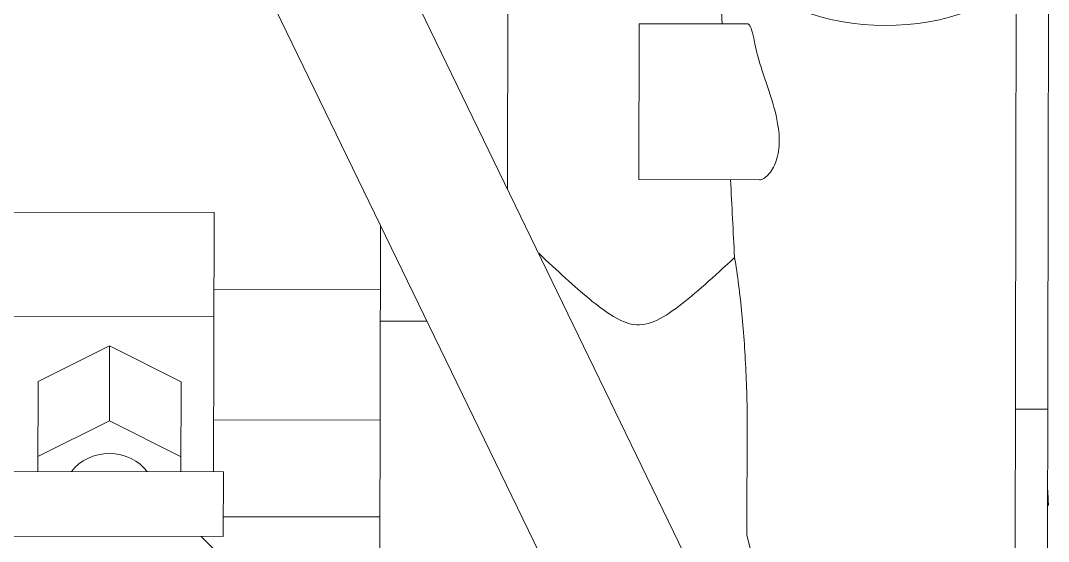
# Model space of a CAD drawing. Extents: x 766778 to 845620, y 133762 to 209800.
# Drawn here: x 786536.6 to 786661.9, y 191220.5 to 191284 of the extents above; entities that cross this region are included whole.
import ezdxf

# ---------------------------------------------------------------- set-up
doc = ezdxf.new("R2010")
doc.units = 0
doc.header["$MEASUREMENT"] = 0
doc.layers.get('0').update_dxf_attribs({"color": 1, "linetype": 'CONTINUOUS'})
doc.layers.add('LA-4748_SHOWN', color=2, linetype='CONTINUOUS', lineweight=53)

# ---------------------------------------------------------------- blocks, each defined once
blk = doc.blocks.new('ENGINE')
at = {"layer": 'LA-4748_SHOWN', "color": 252, "lineweight": 5}
for p, q in [((945548.09, 206007.45), (945547.81, 205954.37)), ((945527.35, 205996.95), (945590.32, 205865.88)), ((945513.04, 205990.07), (945576.01, 205859.01)), ((945609.44, 205883.12), (945609.96, 205982.09)), ((945613.21, 205856.27), (945613.85, 205978.27)), ((945563.82, 205955.48), (945563.92, 205974.48)), ((945563.92, 205974.48), (945577.21, 205974.41)), ((945577.21, 205974.41), (945577.24, 205974.4)), ((945577.24, 205974.4), (945577.27, 205974.39)), ((945577.27, 205974.39), (945577.29, 205974.38)), ((945577.29, 205974.38), (945577.32, 205974.35)), ((945577.32, 205974.35), (945577.35, 205974.32)), ((945577.35, 205974.32), (945577.38, 205974.29)), ((945577.38, 205974.29), (945577.41, 205974.24)), ((945577.41, 205974.24), (945577.44, 205974.19)), ((945577.44, 205974.19), (945577.47, 205974.13)), ((945577.47, 205974.13), (945577.5, 205974.06)), ((945577.5, 205974.06), (945577.53, 205973.98)), ((945577.53, 205973.98), (945577.57, 205973.9)), ((945577.57, 205973.9), (945577.6, 205973.8)), ((945577.6, 205973.8), (945577.63, 205973.7)), ((945577.63, 205973.7), (945577.67, 205973.59)), ((945577.67, 205973.59), (945577.7, 205973.46)), ((945577.7, 205973.46), (945577.74, 205973.33)), ((945577.74, 205973.33), (945577.78, 205973.18)), ((945577.78, 205973.18), (945577.82, 205973.02)), ((945577.82, 205973.02), (945577.85, 205972.85)), ((945577.85, 205972.85), (945577.89, 205972.66)), ((945577.89, 205972.66), (945577.94, 205972.45)), ((945577.94, 205972.45), (945577.98, 205972.23)), ((945577.98, 205972.23), (945578.02, 205971.98)), ((945578.09, 205971.63), (945578.02, 205971.98)), ((945578.17, 205971.26), (945578.09, 205971.63)), ((945578.27, 205970.87), (945578.17, 205971.26)), ((945578.37, 205970.47), (945578.27, 205970.87)), ((945578.5, 205970.04), (945578.37, 205970.47)), ((945578.63, 205969.6), (945578.5, 205970.04)), ((945578.77, 205969.14), (945578.63, 205969.6)), ((945578.92, 205968.68), (945578.77, 205969.14)), ((945579.07, 205968.21), (945578.92, 205968.68)), ((945579.23, 205967.73), (945579.07, 205968.21)), ((945579.39, 205967.25), (945579.23, 205967.73)), ((945579.55, 205966.76), (945579.39, 205967.25)), ((945579.72, 205966.27), (945579.55, 205966.76)), ((945579.88, 205965.77), (945579.72, 205966.27)), ((945580.03, 205965.27), (945579.88, 205965.77)), ((945580.18, 205964.76), (945580.03, 205965.27)), ((945580.33, 205964.25), (945580.18, 205964.76)), ((945580.46, 205963.75), (945580.33, 205964.25)), ((945580.58, 205963.24), (945580.46, 205963.75)), ((945580.68, 205962.75), (945580.58, 205963.24)), ((945580.77, 205962.27), (945580.68, 205962.75)), ((945580.85, 205961.81), (945580.77, 205962.27)), ((945580.9, 205961.36), (945580.85, 205961.81)), ((945580.94, 205960.94), (945580.9, 205961.36)), ((945580.96, 205960.53), (945580.94, 205960.94)), ((945580.91, 205959.19), (945580.94, 205959.5)), ((945580.94, 205959.5), (945580.96, 205959.82)), ((945580.97, 205960.14), (945580.96, 205960.53)), ((945580.96, 205959.82), (945580.97, 205960.14)), ((945580.67, 205957.99), (945580.75, 205958.28)), ((945580.75, 205958.28), (945580.82, 205958.58)), ((945580.82, 205958.58), (945580.87, 205958.88)), ((945580.87, 205958.88), (945580.91, 205959.19)), ((945580.14, 205956.72), (945580.26, 205956.95)), ((945580.26, 205956.95), (945580.38, 205957.19)), ((945580.38, 205957.19), (945580.49, 205957.44)), ((945580.49, 205957.44), (945580.59, 205957.71)), ((945580.59, 205957.71), (945580.67, 205957.99)), ((945579.18, 205955.63), (945579.32, 205955.74)), ((945579.32, 205955.74), (945579.46, 205955.86)), ((945579.46, 205955.86), (945579.6, 205955.99)), ((945579.6, 205955.99), (945579.73, 205956.15)), ((945579.73, 205956.15), (945579.87, 205956.32)), ((945579.87, 205956.32), (945580.01, 205956.51)), ((945580.01, 205956.51), (945580.14, 205956.72)), ((945563.82, 205955.48), (945578.54, 205955.4)), ((945578.54, 205955.4), (945578.66, 205955.41)), ((945578.66, 205955.41), (945578.78, 205955.44)), ((945578.78, 205955.44), (945578.91, 205955.48)), ((945578.91, 205955.48), (945579.05, 205955.55)), ((945579.05, 205955.55), (945579.18, 205955.63)), ((945486.6, 205951.78), (945512, 205951.65)), ((945511.83, 205920.01), (945512, 205951.65)), ((945532.03, 205901.27), (945532.29, 205950.01)), ((945552, 205946.12), (945551.58, 205946.52)), ((945552.42, 205945.73), (945552, 205946.12)), ((945552.83, 205945.34), (945552.42, 205945.73)), ((945575.46, 205945.93), (945575, 205945.5)), ((945575.46, 205945.93), (945575.53, 205945.53)), ((945553.24, 205944.95), (945552.83, 205945.34)), ((945553.65, 205944.57), (945553.24, 205944.95)), ((945554.05, 205944.2), (945553.65, 205944.57)), ((945574.08, 205944.66), (945573.62, 205944.24)), ((945574.54, 205945.08), (945574.08, 205944.66)), ((945575, 205945.5), (945574.54, 205945.08)), ((945575.53, 205945.53), (945575.6, 205945.12)), ((945575.6, 205945.12), (945575.66, 205944.71)), ((945575.66, 205944.71), (945575.73, 205944.29)), ((945554.44, 205943.84), (945554.05, 205944.2)), ((945554.83, 205943.48), (945554.44, 205943.84)), ((945555.21, 205943.14), (945554.83, 205943.48)), ((945555.59, 205942.8), (945555.21, 205943.14)), ((945572.72, 205943.43), (945572.29, 205943.04)), ((945573.17, 205943.83), (945572.72, 205943.43)), ((945573.62, 205944.24), (945573.17, 205943.83)), ((945575.73, 205944.29), (945575.79, 205943.87)), ((945575.79, 205943.87), (945575.84, 205943.44)), ((945575.84, 205943.44), (945575.9, 205943.02)), ((945532.25, 205942.13), (945511.95, 205942.24)), ((945555.96, 205942.47), (945555.59, 205942.8)), ((945556.33, 205942.14), (945555.96, 205942.47)), ((945556.69, 205941.82), (945556.33, 205942.14)), ((945571.01, 205941.93), (945570.6, 205941.58)), ((945571.43, 205942.29), (945571.01, 205941.93)), ((945571.85, 205942.66), (945571.43, 205942.29)), ((945572.29, 205943.04), (945571.85, 205942.66)), ((945575.9, 205943.02), (945575.95, 205942.59)), ((945575.95, 205942.59), (945576.01, 205942.16)), ((945576.01, 205942.16), (945576.06, 205941.72)), ((945557.05, 205941.52), (945556.69, 205941.82)), ((945557.4, 205941.22), (945557.05, 205941.52)), ((945557.75, 205940.93), (945557.4, 205941.22)), ((945558.09, 205940.64), (945557.75, 205940.93)), ((945558.43, 205940.37), (945558.09, 205940.64)), ((945569.79, 205940.91), (945569.39, 205940.59)), ((945570.19, 205941.24), (945569.79, 205940.91)), ((945570.6, 205941.58), (945570.19, 205941.24)), ((945576.06, 205941.72), (945576.11, 205941.28)), ((945576.11, 205941.28), (945576.16, 205940.84)), ((945576.16, 205940.84), (945576.2, 205940.4)), ((945558.76, 205940.11), (945558.43, 205940.37)), ((945559.09, 205939.86), (945558.76, 205940.11)), ((945559.41, 205939.62), (945559.09, 205939.86)), ((945559.73, 205939.4), (945559.41, 205939.62)), ((945560.04, 205939.18), (945559.73, 205939.4)), ((945567.84, 205939.43), (945567.47, 205939.17)), ((945568.23, 205939.7), (945567.84, 205939.43)), ((945568.61, 205939.99), (945568.23, 205939.7)), ((945569, 205940.28), (945568.61, 205939.99)), ((945569.39, 205940.59), (945569, 205940.28)), ((945576.2, 205940.4), (945576.25, 205939.95)), ((945576.25, 205939.95), (945576.29, 205939.51)), ((945576.29, 205939.51), (945576.33, 205939.06)), ((945486.53, 205939.08), (945511.93, 205938.95)), ((945537.92, 205938.29), (945532.23, 205938.32)), ((945560.35, 205938.98), (945560.04, 205939.18)), ((945560.66, 205938.79), (945560.35, 205938.98)), ((945560.97, 205938.61), (945560.66, 205938.79)), ((945561.27, 205938.44), (945560.97, 205938.61)), ((945561.58, 205938.29), (945561.27, 205938.44)), ((945561.89, 205938.15), (945561.58, 205938.29)), ((945562.2, 205938.04), (945561.89, 205938.15)), ((945565.64, 205938.17), (945565.28, 205938.03)), ((945566, 205938.33), (945565.64, 205938.17)), ((945566.37, 205938.51), (945566, 205938.33)), ((945566.73, 205938.71), (945566.37, 205938.51)), ((945567.1, 205938.94), (945566.73, 205938.71)), ((945567.47, 205939.17), (945567.1, 205938.94)), ((945576.33, 205939.06), (945576.37, 205938.6)), ((945576.37, 205938.6), (945576.41, 205938.15)), ((945576.41, 205938.15), (945576.45, 205937.69)), ((945562.51, 205937.93), (945562.2, 205938.04)), ((945562.83, 205937.85), (945562.51, 205937.93)), ((945563.16, 205937.79), (945562.83, 205937.85)), ((945563.5, 205937.76), (945563.16, 205937.79)), ((945563.84, 205937.75), (945563.5, 205937.76)), ((945564.19, 205937.78), (945563.84, 205937.75)), ((945564.55, 205937.83), (945564.19, 205937.78)), ((945564.91, 205937.92), (945564.55, 205937.83)), ((945565.28, 205938.03), (945564.91, 205937.92)), ((945576.45, 205937.69), (945576.49, 205937.23)), ((945576.49, 205937.23), (945576.52, 205936.77)), ((945576.52, 205936.77), (945576.56, 205936.3)), ((945576.56, 205936.3), (945576.59, 205935.84)), ((945576.59, 205935.84), (945576.62, 205935.37)), ((945499.21, 205935.4), (945490.46, 205931.08)), ((945499.21, 205935.4), (945499.16, 205926.25)), ((945507.92, 205930.99), (945499.21, 205935.4)), ((945576.62, 205935.37), (945576.65, 205934.9)), ((945576.65, 205934.9), (945576.68, 205934.42)), ((945576.68, 205934.42), (945576.71, 205933.95)), ((945576.71, 205933.95), (945576.73, 205933.47)), ((945576.73, 205933.47), (945576.76, 205932.99)), ((945576.76, 205932.99), (945576.78, 205932.5)), ((945576.78, 205932.5), (945576.8, 205932.02)), ((945576.8, 205932.02), (945576.82, 205931.53)), ((945490.4, 205920.12), (945490.46, 205931.08)), ((945507.86, 205920.03), (945507.92, 205930.99)), ((945576.82, 205931.53), (945576.84, 205931.04)), ((945576.84, 205931.04), (945576.86, 205930.55)), ((945576.86, 205930.55), (945576.87, 205930.05)), ((945576.87, 205930.05), (945576.89, 205929.55)), ((945576.89, 205929.55), (945576.9, 205929.05)), ((945576.9, 205929.05), (945576.91, 205928.55)), ((945576.91, 205928.55), (945576.92, 205928.04)), ((945576.92, 205928.04), (945576.92, 205927.52)), ((945576.92, 205927.52), (945576.93, 205927.01)), ((945576.93, 205927.01), (945576.93, 205926.48)), ((945609.67, 205927.31), (945613.58, 205927.29)), ((945499.16, 205926.25), (945490.41, 205921.93)), ((945507.87, 205921.84), (945499.16, 205926.25)), ((945532.16, 205926.25), (945511.86, 205926.36)), ((945576.93, 205925.96), (945576.86, 205912.1)), ((945576.93, 205926.48), (945576.93, 205925.96)), ((945434.23, 205920.41), (945513.03, 205920)), ((945513.03, 205920), (945512.99, 205912.1)), ((945613.53, 205918.01), (945613.55, 205917.56)), ((945613.56, 205917.33), (945613.55, 205917.56)), ((945613.56, 205917.33), (945613.59, 205916.88)), ((945613.6, 205916.66), (945613.59, 205916.88)), ((945613.61, 205916.43), (945613.6, 205916.66)), ((945613.62, 205916.21), (945613.61, 205916.43)), ((945613.62, 205916.21), (945613.65, 205915.53)), ((945532.1, 205914.42), (945513, 205914.52)), ((945512.99, 205912.1), (945434.19, 205912.51)), ((945510.3, 205912.11), (945511.79, 205910.61)), ((945576.86, 205912.1), (945577.69, 205908.62))]:
    blk.add_line(p, q, dxfattribs=at)
for centre, major_axis, ratio, start_param, end_param in [((945288.4, 206124.14), (-147.25, 2624.07), 0.105542, 4.64938, 4.659056), ((945593.96, 205982.17), (16, -0.08), 0.5, 2.636232, 6.788546), ((945288.4, 206124.14), (-147.25, 2624.07), 0.105542, 4.638502, 4.642125), ((945499.12, 205917.52), (-5.48, 0.03), 0.866025, 3.709662, 5.715116)]:
    blk.add_ellipse(centre, major_axis=major_axis, ratio=ratio, start_param=start_param, end_param=end_param, dxfattribs=at)

msp = doc.modelspace()

# ---------------------------------------------------------------- block references
at = {"color": 7, "linetype": 'Continuous', "rotation": 0.1984573570547499}
msp.add_blockref('ENGINE', (-158232.80366, -17964.77499), dxfattribs=at)

doc.saveas('drawing.dxf')
